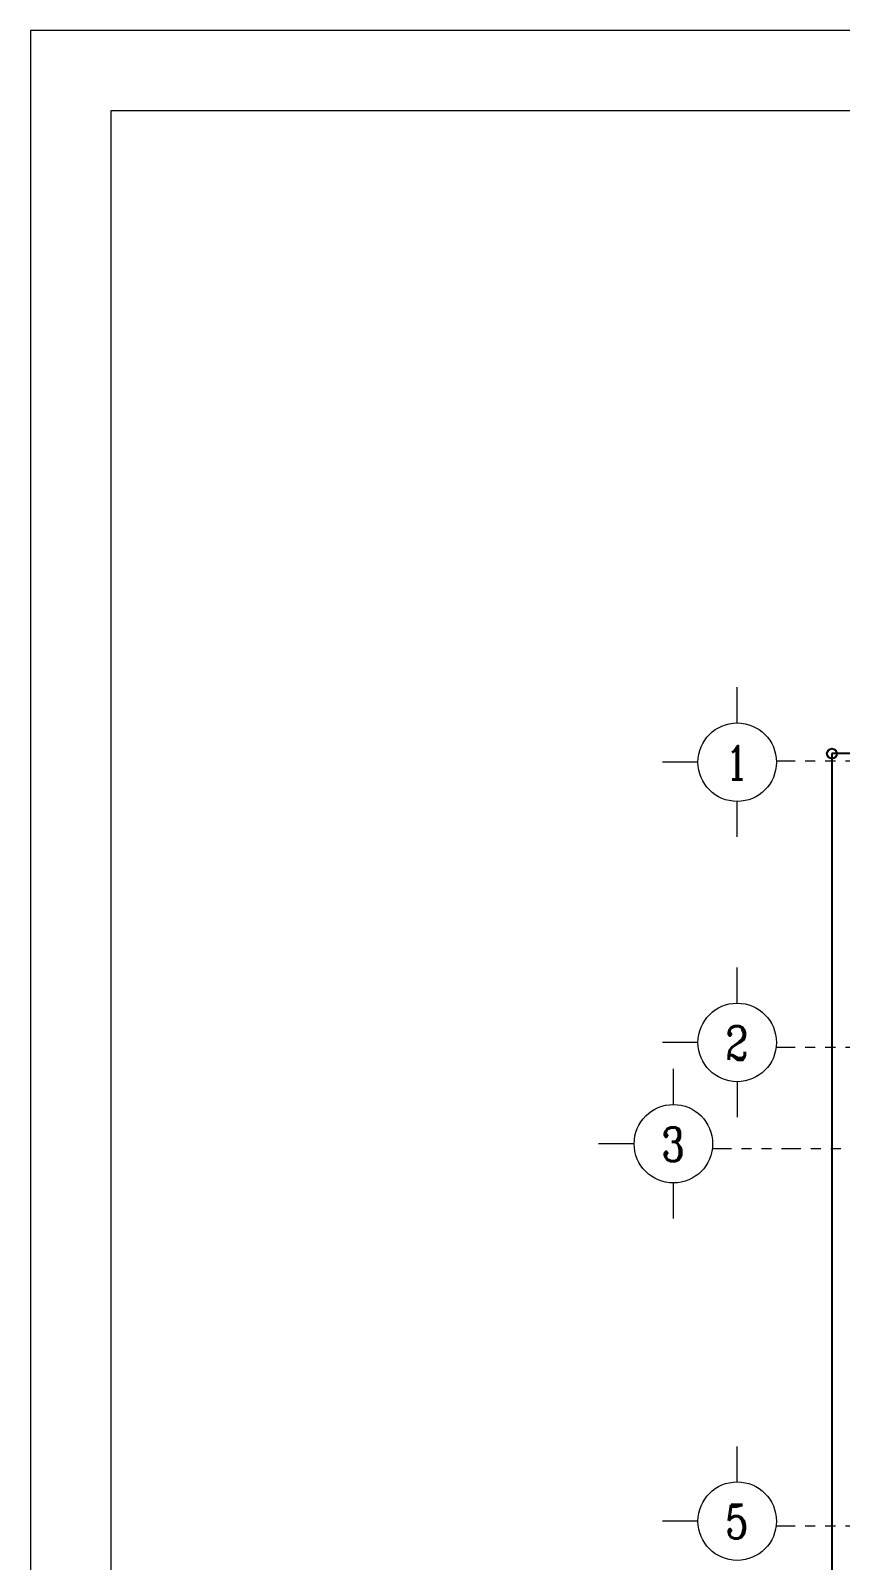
# Model space of a CAD drawing. Extents: x -111 to 1137, y -130 to 54.
# Drawn here: x 629.57 to 637.65, y -10.41 to 4.83 of the extents above; entities that cross this region are included whole.
import ezdxf
from ezdxf.enums import TextEntityAlignment as Align

# ---------------------------------------------------------------- set-up
doc = ezdxf.new("R2010")
doc.units = 0
doc.linetypes.add('DASHDOT2', pattern=[0.5, 0.25, -0.125, 0, -0.125])
doc.linetypes.add('DIVIDE2', pattern=[15.875, 6.35, -3.175, 0, -3.175, 0, -3.175])
doc.layers.get('0').update_dxf_attribs({"lineweight": 0})
for name, color, linetype, lineweight in [('EJES', 51, 'DIVIDE2', 0), ('ejes 1', 30, 'Continuous', 0), ('instalacion DOMOTICA', 5, 'Continuous', 20)]:
    doc.layers.add(name, color=color, linetype=linetype, lineweight=lineweight)
doc.styles.add('arial', font='arial.ttf')
doc.styles.add('COMPLEX', font='complex.shx', dxfattribs={"height": 0.25})
doc.dimstyles.new('COTAS ZAR', dxfattribs={"dimtxt": 0.15, "dimasz": 0.1, "dimexe": 0, "dimexo": 0, "dimgap": 0.05, "dimtad": 0, "dimtih": 1, "dimtoh": 1, "dimrnd": 0.005, "dimzin": 1, "dimdsep": 46, "dimtxsty": 'arial', "dimblk": 'ORIGIN', "dimcen": 0.2, "dimclrd": 34, "dimclre": 134, "dimclrt": 6, "dimazin": 0, "dimtfac": 1, "dimtmove": 0, "dimatfit": 3, "dimldrblk": 'ORIGIN', "dimfxl": 1, "dimarcsym": 0})

# ---------------------------------------------------------------- blocks, each defined once
blk = doc.blocks.new('_Origin')
at = {"color": 0, "linetype": 'ByBlock', "lineweight": -2}
blk.add_line((0, 0), (-1, 0), dxfattribs=at)
blk.add_circle((0, 0), 0.5, dxfattribs=at)
blk = doc.blocks.new('*D56')
at = {"color": 134, "linetype": 'DASHDOT2', "lineweight": -2, "transparency": 16777216}
for p, q in [((640.813, -2.374), (637.563, -2.374)), ((640.813, -23.551), (637.563, -23.551))]:
    blk.add_line(p, q, dxfattribs=at)
at = {"color": 34, "lineweight": -2, "transparency": 16777216}
for p, q in [((637.563, -2.474), (637.563, -12.836)), ((637.563, -23.451), (637.563, -13.089))]:
    blk.add_line(p, q, dxfattribs=at)
at = {"layer": 'Defpoints', "color": 0, "transparency": 16777216}
for p in [(640.813, -2.374), (637.563, -23.551), (640.813, -23.551)]:
    blk.add_point(p, dxfattribs=at)
at = {"color": 34, "lineweight": -2, "transparency": 16777216, "xscale": 0.1, "yscale": 0.1, "zscale": 0.1}
for p, rotation in [((637.563, -2.374), 90), ((637.563, -23.551), 270)]:
    blk.add_blockref('_Origin', p, dxfattribs=dict(at, rotation=rotation))
at = {"color": 6, "transparency": 16777216, "insert": (637.563, -12.962), "char_height": 0.15, "attachment_point": 5, "style": 'arial'}
blk.add_mtext('21.18', dxfattribs=at)

msp = doc.modelspace()

# ---------------------------------------------------------------- linework, layer by layer
at = {"layer": 'EJES', "color": 8, "ltscale": 0.03}
for p, q in [((637.006, -2.444), (641.366, -2.444)), ((637.006, -5.298), (648.181, -5.298)), ((636.37, -6.307), (641.583, -6.307)), ((637.006, -10.067), (646.191, -10.067))]:
    msp.add_line(p, q, dxfattribs=at)
at = {"layer": 'ejes 1', "color": 0}
for p, q in [((636.618, -2.068), (636.618, -1.713)), ((636.227, -2.459), (635.872, -2.459)), ((636.618, -3.204), (636.618, -2.849)), ((636.618, -4.86), (636.618, -4.505)), ((636.227, -5.251), (635.872, -5.251)), ((635.982, -5.87), (635.982, -5.515)), ((636.618, -5.642), (636.618, -5.997)), ((635.591, -6.26), (635.236, -6.26)), ((635.982, -7.006), (635.982, -6.651)), ((636.618, -9.63), (636.618, -9.275)), ((636.227, -10.02), (635.872, -10.02))]:
    msp.add_line(p, q, dxfattribs=at)
at = {"layer": 'ejes 1', "color": 33}
for centre in [(636.618, -2.459), (636.618, -5.251), (635.982, -6.26), (636.618, -10.02)]:
    msp.add_circle(centre, 0.391, dxfattribs=at)
at = {"layer": 'instalacion DOMOTICA', "ltscale": 0.25}
for points in [[(704.84, 4.83), (629.573, 4.83), (629.573, -49.178), (704.84, -49.178)], [(704.04, 4.03), (630.373, 4.03), (630.373, -48.378), (704.04, -48.378)]]:
    msp.add_lwpolyline(points, close=True, dxfattribs=at)

# ---------------------------------------------------------------- texts
at = {"layer": 'ejes 1', "color": 6, "linetype": 'Continuous', "lineweight": 20, "style": 'COMPLEX', "width": 0.8}
for s, p in [('1', (636.614, -2.465)), ('2', (636.614, -5.257)), ('3', (635.978, -6.266)), ('5', (636.614, -10.026))]:
    msp.add_text(s, height=0.336, dxfattribs=at).set_placement(p, align=Align.MIDDLE)

# ---------------------------------------------------------------- dimensions: what is measured, and where the dimension line sits
at = {"color": 8}
dim = msp.add_linear_dim(base=(637.563, -23.551), p1=(640.813, -2.374), p2=(640.813, -23.551), angle=90, dimstyle='COTAS ZAR', dxfattribs=at)
dim.commit()
dim.dimension.update_dxf_attribs({"geometry": '*D56', "text_midpoint": (637.563, -12.962)})

doc.saveas('drawing.dxf')
